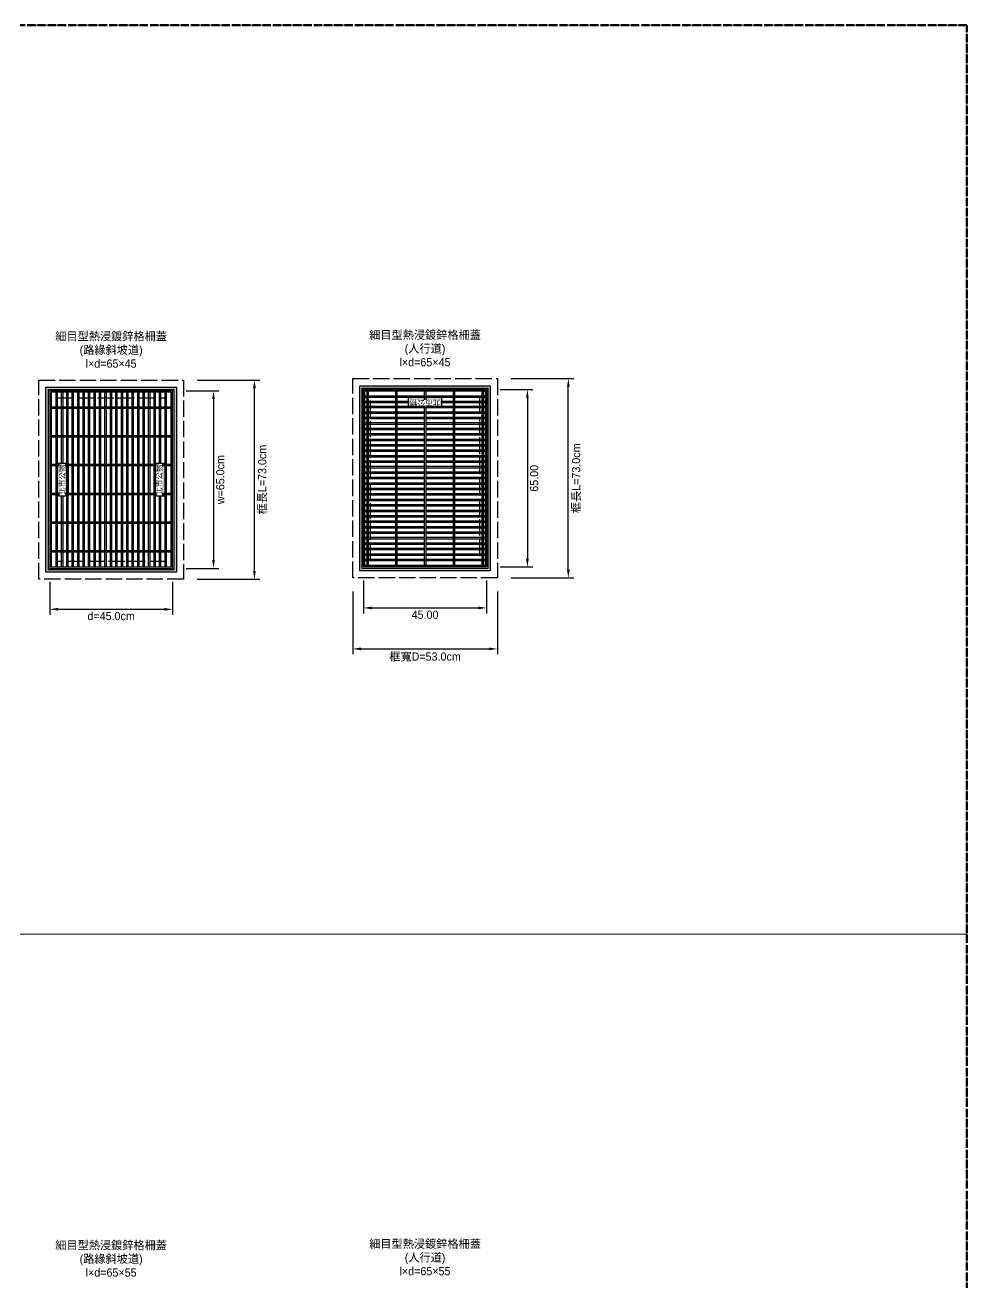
# Model space of a CAD drawing. Extents: x -7340 to 3675, y -3342 to 777.
# Drawn here: x 1455 to 1800, y -857.8 to -397 of the extents above; entities that cross this region are included whole.
import ezdxf

# ---------------------------------------------------------------- set-up
doc = ezdxf.new("R2010")
doc.units = 0
doc.header["$MEASUREMENT"] = 0
doc.linetypes.add('ACAD_ISO02W100', pattern=[15, 12, -3])
doc.layers.add('一、3.基本-變更', color=1, linetype='Continuous', lineweight=50)
doc.layers.add('二、6.繪圖-其他施作項目', color=35, linetype='Continuous', lineweight=30)
doc.layers.add('一、4.基本-隱藏', color=9, linetype='ACAD_ISO02W100', lineweight=20, plot=False)
doc.layers.add('三、3.文字-註解文字', color=2, linetype='Continuous')
doc.styles.get("Standard").update_dxf_attribs({"font": 'kaiu.ttf', "height": 2})
doc.styles.add('註解文字', font='MS PGothic.ttf', dxfattribs={"height": 3})
doc.dimstyles.new('註解文字', dxfattribs={"dimtxt": 3, "dimasz": 3, "dimexe": 2, "dimexo": 5, "dimgap": 1, "dimtad": 2, "dimzin": 0, "dimdsep": 46, "dimtxsty": '註解文字', "dimcen": 0.1, "dimclrd": 144, "dimclre": 144, "dimclrt": 256, "dimadec": 0, "dimazin": 0, "dimtfac": 1, "dimtofl": 0, "dimtmove": 0, "dimatfit": 3, "dimfxl": 15, "dimtolj": 1, "dimtzin": 0, "dimlwd": -1, "dimlwe": -1, "dimarcsym": 1})

# ---------------------------------------------------------------- blocks, each defined once
blk = doc.blocks.new('*D52')
at = {"layer": 'Defpoints', "color": 0, "transparency": 16777216}
for p in [(1464, -596), (1509, -596), (1509, -611)]:
    blk.add_point(p, dxfattribs=at)
at = {"layer": '三、3.文字-註解文字', "color": 144, "transparency": 16777216}
for p, q in [((1464, -601), (1464, -613)), ((1509, -601), (1509, -613)), ((1467, -611), (1506, -611))]:
    blk.add_line(p, q, dxfattribs=at)
for points in [[(1467, -610.5), (1467, -611.5), (1464, -611)], [(1506, -610.5), (1506, -611.5), (1509, -611)]]:
    blk.add_solid(points, dxfattribs=at)
at = {"layer": '三、3.文字-註解文字', "transparency": 16777216, "insert": (1486.5, -613.5), "char_height": 3, "attachment_point": 5, "style": '註解文字'}
blk.add_mtext('\\A1;{\\fMS PGothic|b0|i0|c128|p34;d=45.0cm}', dxfattribs=at)
blk = doc.blocks.new('*D53')
at = {"layer": 'Defpoints', "color": 0, "transparency": 16777216}
for p in [(1509, -531), (1509, -596), (1524, -596)]:
    blk.add_point(p, dxfattribs=at)
at = {"layer": '三、3.文字-註解文字', "color": 144, "transparency": 16777216}
for p, q in [((1514, -531), (1526, -531)), ((1524, -534), (1524, -593)), ((1514, -596), (1526, -596))]:
    blk.add_line(p, q, dxfattribs=at)
for points in [[(1523.5, -534), (1524.5, -534), (1524, -531)], [(1523.5, -593), (1524.5, -593), (1524, -596)]]:
    blk.add_solid(points, dxfattribs=at)
at = {"layer": '三、3.文字-註解文字', "transparency": 16777216, "insert": (1526.5, -563.5), "char_height": 3, "attachment_point": 5, "rotation": 90, "style": '註解文字'}
blk.add_mtext('\\A1;{\\fMS PGothic|b0|i0|c128|p34;w=65.0cm}', dxfattribs=at)
blk = doc.blocks.new('*D58')
at = {"layer": 'Defpoints', "color": 0, "transparency": 16777216}
for p in [(1579, -595.5), (1624, -595.5), (1624, -610.5)]:
    blk.add_point(p, dxfattribs=at)
at = {"layer": '三、3.文字-註解文字', "color": 144, "transparency": 16777216}
for p, q in [((1579, -600.5), (1579, -612.5)), ((1624, -600.5), (1624, -612.5)), ((1582, -610.5), (1621, -610.5))]:
    blk.add_line(p, q, dxfattribs=at)
for points in [[(1582, -610), (1582, -611), (1579, -610.5)], [(1621, -610), (1621, -611), (1624, -610.5)]]:
    blk.add_solid(points, dxfattribs=at)
at = {"layer": '三、3.文字-註解文字', "transparency": 16777216, "insert": (1601.5, -613), "char_height": 3, "attachment_point": 5, "style": '註解文字'}
blk.add_mtext('\\A1;45.00', dxfattribs=at)
blk = doc.blocks.new('*D59')
at = {"layer": 'Defpoints', "color": 0, "transparency": 16777216}
for p in [(1624, -530.5), (1624, -595.5), (1639, -595.5)]:
    blk.add_point(p, dxfattribs=at)
at = {"layer": '三、3.文字-註解文字', "color": 144, "transparency": 16777216}
for p, q in [((1629, -530.5), (1641, -530.5)), ((1639, -533.5), (1639, -592.5)), ((1629, -595.5), (1641, -595.5))]:
    blk.add_line(p, q, dxfattribs=at)
for points in [[(1638.5, -533.5), (1639.5, -533.5), (1639, -530.5)], [(1638.5, -592.5), (1639.5, -592.5), (1639, -595.5)]]:
    blk.add_solid(points, dxfattribs=at)
at = {"layer": '三、3.文字-註解文字', "transparency": 16777216, "insert": (1641.5, -563), "char_height": 3, "attachment_point": 5, "rotation": 90, "style": '註解文字'}
blk.add_mtext('\\A1;65.00', dxfattribs=at)
blk = doc.blocks.new('*D75')
at = {"layer": 'Defpoints', "color": 0, "transparency": 16777216}
for p in [(1513, -527), (1539, -527), (1513, -600)]:
    blk.add_point(p, dxfattribs=at)
at = {"layer": '三、3.文字-註解文字', "color": 144, "transparency": 16777216}
for p, q in [((1518, -527), (1541, -527)), ((1539, -597), (1539, -530)), ((1518, -600), (1541, -600))]:
    blk.add_line(p, q, dxfattribs=at)
for points in [[(1538.5, -530), (1539.5, -530), (1539, -527)], [(1538.5, -597), (1539.5, -597), (1539, -600)]]:
    blk.add_solid(points, dxfattribs=at)
at = {"layer": '三、3.文字-註解文字', "transparency": 16777216, "insert": (1542.02, -563.5), "char_height": 3, "attachment_point": 5, "rotation": 90, "style": '註解文字'}
blk.add_mtext('\\A1;框長L=73.0cm', dxfattribs=at)
blk = doc.blocks.new('*D76')
at = {"layer": 'Defpoints', "color": 0, "transparency": 16777216}
for p in [(1575, -599.5), (1628, -599.5), (1628, -625.5)]:
    blk.add_point(p, dxfattribs=at)
at = {"layer": '三、3.文字-註解文字', "color": 144, "transparency": 16777216}
for p, q in [((1575, -604.5), (1575, -627.5)), ((1628, -604.5), (1628, -627.5)), ((1578, -625.5), (1625, -625.5))]:
    blk.add_line(p, q, dxfattribs=at)
for points in [[(1578, -625), (1578, -626), (1575, -625.5)], [(1625, -625), (1625, -626), (1628, -625.5)]]:
    blk.add_solid(points, dxfattribs=at)
at = {"layer": '三、3.文字-註解文字', "transparency": 16777216, "insert": (1601.5, -628.49), "char_height": 3, "attachment_point": 5, "style": '註解文字'}
blk.add_mtext('\\A1;框寬D=53.0cm', dxfattribs=at)
blk = doc.blocks.new('*D77')
at = {"layer": 'Defpoints', "color": 0, "transparency": 16777216}
for p in [(1628, -526.5), (1654, -526.5), (1628, -599.5)]:
    blk.add_point(p, dxfattribs=at)
at = {"layer": '三、3.文字-註解文字', "color": 144, "transparency": 16777216}
for p, q in [((1633, -526.5), (1656, -526.5)), ((1654, -596.5), (1654, -529.5)), ((1633, -599.5), (1656, -599.5))]:
    blk.add_line(p, q, dxfattribs=at)
for points in [[(1653.5, -529.5), (1654.5, -529.5), (1654, -526.5)], [(1653.5, -596.5), (1654.5, -596.5), (1654, -599.5)]]:
    blk.add_solid(points, dxfattribs=at)
at = {"layer": '三、3.文字-註解文字', "transparency": 16777216, "insert": (1657.02, -563), "char_height": 3, "attachment_point": 5, "rotation": 90, "style": '註解文字'}
blk.add_mtext('\\A1;框長L=73.0cm', dxfattribs=at)

msp = doc.modelspace()

# ---------------------------------------------------------------- hatches: boundary and pattern name
at = {"layer": '二、6.繪圖-其他施作項目'}
h = msp.add_hatch(color=256, dxfattribs=at)
h.dxf.hatch_style = 1
h.paths.add_polyline_path([(1595.5, -533.25), (1595.5, -537.25), (1607.5, -537.25), (1607.5, -533.25)])
h = msp.add_hatch(color=256, dxfattribs=at)
h.dxf.hatch_style = 1
h.paths.add_polyline_path([(1470.75, -557.5), (1466.75, -557.5), (1466.75, -569.5), (1470.75, -569.5)])
h = msp.add_hatch(color=256, dxfattribs=at)
h.dxf.hatch_style = 1
h.paths.add_polyline_path([(1506.25, -557.5), (1502.25, -557.5), (1502.25, -569.5), (1506.25, -569.5)])

# ---------------------------------------------------------------- linework, layer by layer
at = {"layer": '一、4.基本-隱藏'}
for points in [[(1050, -730), (1800, -730), (1800, -397), (1050, -397)], [(1050, -1063), (1800, -1063), (1800, -730), (1050, -730)]]:
    msp.add_lwpolyline(points, close=True, dxfattribs=at)
at = {"layer": '二、6.繪圖-其他施作項目'}
for points in [[(1464, -531), (1464, -596), (1509, -596), (1509, -531)], [(1579, -595.5), (1579, -530.5), (1624, -530.5), (1624, -595.5)], [(1607.5, -537.25), (1595.5, -537.25), (1595.5, -533.25), (1607.5, -533.25)], [(1466.75, -569.5), (1466.75, -557.5), (1470.75, -557.5), (1470.75, -569.5)], [(1502.25, -569.5), (1502.25, -557.5), (1506.25, -557.5), (1506.25, -569.5)]]:
    msp.add_lwpolyline(points, close=True, dxfattribs=at)
for points in [[(1464.5, -531.5), (1464.5, -595.5)], [(1508.5, -531.5), (1464.5, -531.5)], [(1466.25, -531.5), (1466.25, -537)], [(1466.75, -531.5), (1466.75, -537)], [(1468.25, -531.5), (1468.25, -537)], [(1468.75, -531.5), (1468.75, -537)], [(1470.25, -537), (1470.25, -531.5)], [(1470.75, -537), (1470.75, -531.5)], [(1472.25, -537), (1472.25, -531.5)], [(1472.75, -537), (1472.75, -531.5)], [(1474.25, -537), (1474.25, -531.5)], [(1474.75, -537), (1474.75, -531.5)], [(1476.25, -537), (1476.25, -531.5)], [(1476.75, -537), (1476.75, -531.5)], [(1478.25, -537), (1478.25, -531.5)], [(1478.75, -537), (1478.75, -531.5)], [(1480.25, -537), (1480.25, -531.5)], [(1480.75, -537), (1480.75, -531.5)], [(1482.25, -537), (1482.25, -531.5)], [(1482.75, -537), (1482.75, -531.5)], [(1484.25, -537), (1484.25, -531.5)], [(1484.75, -537), (1484.75, -531.5)], [(1486.25, -537), (1486.25, -531.5)], [(1486.75, -537), (1486.75, -531.5)], [(1488.25, -537), (1488.25, -531.5)], [(1488.75, -537), (1488.75, -531.5)], [(1490.25, -537), (1490.25, -531.5)], [(1490.75, -537), (1490.75, -531.5)], [(1492.25, -537), (1492.25, -531.5)], [(1492.75, -537), (1492.75, -531.5)], [(1494.25, -537), (1494.25, -531.5)], [(1494.75, -537), (1494.75, -531.5)], [(1496.25, -537), (1496.25, -531.5)], [(1496.75, -537), (1496.75, -531.5)], [(1498.25, -537), (1498.25, -531.5)], [(1498.75, -537), (1498.75, -531.5)], [(1500.25, -537), (1500.25, -531.5)], [(1500.75, -537), (1500.75, -531.5)], [(1502.25, -537), (1502.25, -531.5)], [(1502.75, -537), (1502.75, -531.5)], [(1504.25, -537), (1504.25, -531.5)], [(1504.75, -537), (1504.75, -531.5)], [(1506.25, -537), (1506.25, -531.5)], [(1506.75, -537), (1506.75, -531.5)], [(1508.5, -595.5), (1508.5, -531.5)], [(1579.5, -595), (1579.5, -531)], [(1579.5, -531), (1623.5, -531)], [(1579.5, -532.75), (1580.25, -532.75)], [(1579.5, -533.25), (1580.25, -533.25)], [(1580.25, -595), (1580.25, -531)], [(1580.75, -595), (1580.75, -531)], [(1580.75, -532.75), (1590.75, -532.75)], [(1580.75, -533.25), (1590.75, -533.25)], [(1590.75, -595), (1590.75, -531)], [(1591.25, -595), (1591.25, -531)], [(1591.25, -532.75), (1601.25, -532.75)], [(1591.25, -533.25), (1601.25, -533.25)], [(1601.25, -595), (1601.25, -531)], [(1601.75, -531), (1601.75, -595)], [(1601.75, -532.75), (1611.75, -532.75)], [(1601.75, -533.25), (1611.75, -533.25)], [(1611.75, -531), (1611.75, -595)], [(1612.25, -531), (1612.25, -595)], [(1612.25, -532.75), (1622.25, -532.75)], [(1612.25, -533.25), (1622.25, -533.25)], [(1622.25, -531), (1622.25, -595)], [(1622.75, -531), (1622.75, -595)], [(1622.75, -532.75), (1623.5, -532.75)], [(1622.75, -533.25), (1623.5, -533.25)], [(1623.5, -531), (1623.5, -595)], [(1508.5, -537), (1464.5, -537)], [(1508.5, -537.5), (1464.5, -537.5)], [(1466.25, -537.5), (1466.25, -547.5)], [(1466.75, -537.5), (1466.75, -547.5)], [(1468.25, -537.5), (1468.25, -547.5)], [(1468.75, -537.5), (1468.75, -547.5)], [(1470.25, -547.5), (1470.25, -537.5)], [(1470.75, -547.5), (1470.75, -537.5)], [(1472.25, -547.5), (1472.25, -537.5)], [(1472.75, -547.5), (1472.75, -537.5)], [(1474.25, -547.5), (1474.25, -537.5)], [(1474.75, -547.5), (1474.75, -537.5)], [(1476.25, -547.5), (1476.25, -537.5)], [(1476.75, -547.5), (1476.75, -537.5)], [(1478.25, -547.5), (1478.25, -537.5)], [(1478.75, -547.5), (1478.75, -537.5)], [(1480.25, -547.5), (1480.25, -537.5)], [(1480.75, -547.5), (1480.75, -537.5)], [(1482.25, -547.5), (1482.25, -537.5)], [(1482.75, -547.5), (1482.75, -537.5)], [(1484.25, -547.5), (1484.25, -537.5)], [(1484.75, -547.5), (1484.75, -537.5)], [(1486.25, -547.5), (1486.25, -537.5)], [(1486.75, -547.5), (1486.75, -537.5)], [(1488.25, -547.5), (1488.25, -537.5)], [(1488.75, -547.5), (1488.75, -537.5)], [(1490.25, -547.5), (1490.25, -537.5)], [(1490.75, -547.5), (1490.75, -537.5)], [(1492.25, -547.5), (1492.25, -537.5)], [(1492.75, -547.5), (1492.75, -537.5)], [(1494.25, -547.5), (1494.25, -537.5)], [(1494.75, -547.5), (1494.75, -537.5)], [(1496.25, -547.5), (1496.25, -537.5)], [(1496.75, -547.5), (1496.75, -537.5)], [(1498.25, -547.5), (1498.25, -537.5)], [(1498.75, -547.5), (1498.75, -537.5)], [(1500.25, -547.5), (1500.25, -537.5)], [(1500.75, -547.5), (1500.75, -537.5)], [(1502.25, -547.5), (1502.25, -537.5)], [(1502.75, -547.5), (1502.75, -537.5)], [(1504.25, -547.5), (1504.25, -537.5)], [(1504.75, -547.5), (1504.75, -537.5)], [(1506.25, -547.5), (1506.25, -537.5)], [(1506.75, -547.5), (1506.75, -537.5)], [(1579.5, -534.75), (1580.25, -534.75)], [(1579.5, -535.25), (1580.25, -535.25)], [(1580.25, -536.75), (1579.5, -536.75)], [(1580.25, -537.25), (1579.5, -537.25)], [(1580.25, -538.75), (1579.5, -538.75)], [(1580.75, -534.75), (1590.75, -534.75)], [(1580.75, -535.25), (1590.75, -535.25)], [(1590.75, -536.75), (1580.75, -536.75)], [(1590.75, -537.25), (1580.75, -537.25)], [(1590.75, -538.75), (1580.75, -538.75)], [(1591.25, -534.75), (1601.25, -534.75)], [(1591.25, -535.25), (1601.25, -535.25)], [(1601.75, -534.75), (1611.75, -534.75)], [(1601.75, -535.25), (1611.75, -535.25)], [(1612.25, -534.75), (1622.25, -534.75)], [(1612.25, -535.25), (1622.25, -535.25)], [(1622.25, -536.75), (1612.25, -536.75)], [(1622.25, -537.25), (1612.25, -537.25)], [(1622.25, -538.75), (1612.25, -538.75)], [(1622.75, -534.75), (1623.5, -534.75)], [(1622.75, -535.25), (1623.5, -535.25)], [(1623.5, -536.75), (1622.75, -536.75)], [(1623.5, -537.25), (1622.75, -537.25)], [(1623.5, -538.75), (1622.75, -538.75)], [(1580.25, -539.25), (1579.5, -539.25)], [(1580.25, -540.75), (1579.5, -540.75)], [(1580.25, -541.25), (1579.5, -541.25)], [(1580.25, -542.75), (1579.5, -542.75)], [(1580.25, -543.25), (1579.5, -543.25)], [(1590.75, -539.25), (1580.75, -539.25)], [(1590.75, -540.75), (1580.75, -540.75)], [(1590.75, -541.25), (1580.75, -541.25)], [(1590.75, -542.75), (1580.75, -542.75)], [(1590.75, -543.25), (1580.75, -543.25)], [(1601.25, -539.25), (1591.25, -539.25)], [(1601.25, -540.75), (1591.25, -540.75)], [(1601.25, -541.25), (1591.25, -541.25)], [(1601.25, -542.75), (1591.25, -542.75)], [(1601.25, -543.25), (1591.25, -543.25)], [(1611.75, -539.25), (1601.75, -539.25)], [(1611.75, -540.75), (1601.75, -540.75)], [(1611.75, -541.25), (1601.75, -541.25)], [(1611.75, -542.75), (1601.75, -542.75)], [(1611.75, -543.25), (1601.75, -543.25)], [(1622.25, -539.25), (1612.25, -539.25)], [(1622.25, -540.75), (1612.25, -540.75)], [(1622.25, -541.25), (1612.25, -541.25)], [(1622.25, -542.75), (1612.25, -542.75)], [(1622.25, -543.25), (1612.25, -543.25)], [(1623.5, -539.25), (1622.75, -539.25)], [(1623.5, -540.75), (1622.75, -540.75)], [(1623.5, -541.25), (1622.75, -541.25)], [(1623.5, -542.75), (1622.75, -542.75)], [(1623.5, -543.25), (1622.75, -543.25)], [(1508.5, -547.5), (1464.5, -547.5)], [(1508.5, -548), (1464.5, -548)], [(1466.25, -548), (1466.25, -558)], [(1466.75, -548), (1466.75, -558)], [(1468.25, -548), (1468.25, -558)], [(1468.75, -548), (1468.75, -558)], [(1470.25, -558), (1470.25, -548)], [(1470.75, -558), (1470.75, -548)], [(1472.25, -558), (1472.25, -548)], [(1472.75, -558), (1472.75, -548)], [(1474.25, -558), (1474.25, -548)], [(1474.75, -558), (1474.75, -548)], [(1476.25, -558), (1476.25, -548)], [(1476.75, -558), (1476.75, -548)], [(1478.25, -558), (1478.25, -548)], [(1478.75, -558), (1478.75, -548)], [(1480.25, -558), (1480.25, -548)], [(1480.75, -558), (1480.75, -548)], [(1482.25, -558), (1482.25, -548)], [(1482.75, -558), (1482.75, -548)], [(1484.25, -558), (1484.25, -548)], [(1484.75, -558), (1484.75, -548)], [(1486.25, -558), (1486.25, -548)], [(1486.75, -558), (1486.75, -548)], [(1488.25, -558), (1488.25, -548)], [(1488.75, -558), (1488.75, -548)], [(1490.25, -558), (1490.25, -548)], [(1490.75, -558), (1490.75, -548)], [(1492.25, -558), (1492.25, -548)], [(1492.75, -558), (1492.75, -548)], [(1494.25, -558), (1494.25, -548)], [(1494.75, -558), (1494.75, -548)], [(1496.25, -558), (1496.25, -548)], [(1496.75, -558), (1496.75, -548)], [(1498.25, -558), (1498.25, -548)], [(1498.75, -558), (1498.75, -548)], [(1500.25, -558), (1500.25, -548)], [(1500.75, -558), (1500.75, -548)], [(1502.25, -558), (1502.25, -548)], [(1502.75, -558), (1502.75, -548)], [(1504.25, -558), (1504.25, -548)], [(1504.75, -558), (1504.75, -548)], [(1506.25, -558), (1506.25, -548)], [(1506.75, -558), (1506.75, -548)], [(1580.25, -544.75), (1579.5, -544.75)], [(1580.25, -545.25), (1579.5, -545.25)], [(1580.25, -546.75), (1579.5, -546.75)], [(1580.25, -547.25), (1579.5, -547.25)], [(1590.75, -544.75), (1580.75, -544.75)], [(1590.75, -545.25), (1580.75, -545.25)], [(1590.75, -546.75), (1580.75, -546.75)], [(1590.75, -547.25), (1580.75, -547.25)], [(1601.25, -544.75), (1591.25, -544.75)], [(1601.25, -545.25), (1591.25, -545.25)], [(1601.25, -546.75), (1591.25, -546.75)], [(1601.25, -547.25), (1591.25, -547.25)], [(1611.75, -544.75), (1601.75, -544.75)], [(1611.75, -545.25), (1601.75, -545.25)], [(1611.75, -546.75), (1601.75, -546.75)], [(1611.75, -547.25), (1601.75, -547.25)], [(1622.25, -544.75), (1612.25, -544.75)], [(1622.25, -545.25), (1612.25, -545.25)], [(1622.25, -546.75), (1612.25, -546.75)], [(1622.25, -547.25), (1612.25, -547.25)], [(1623.5, -544.75), (1622.75, -544.75)], [(1623.5, -545.25), (1622.75, -545.25)], [(1623.5, -546.75), (1622.75, -546.75)], [(1623.5, -547.25), (1622.75, -547.25)], [(1580.25, -548.75), (1579.5, -548.75)], [(1580.25, -549.25), (1579.5, -549.25)], [(1580.25, -550.75), (1579.5, -550.75)], [(1580.25, -551.25), (1579.5, -551.25)], [(1580.25, -552.75), (1579.5, -552.75)], [(1590.75, -548.75), (1580.75, -548.75)], [(1590.75, -549.25), (1580.75, -549.25)], [(1590.75, -550.75), (1580.75, -550.75)], [(1590.75, -551.25), (1580.75, -551.25)], [(1590.75, -552.75), (1580.75, -552.75)], [(1601.25, -548.75), (1591.25, -548.75)], [(1601.25, -549.25), (1591.25, -549.25)], [(1601.25, -550.75), (1591.25, -550.75)], [(1601.25, -551.25), (1591.25, -551.25)], [(1601.25, -552.75), (1591.25, -552.75)], [(1611.75, -548.75), (1601.75, -548.75)], [(1611.75, -549.25), (1601.75, -549.25)], [(1611.75, -550.75), (1601.75, -550.75)], [(1611.75, -551.25), (1601.75, -551.25)], [(1611.75, -552.75), (1601.75, -552.75)], [(1622.25, -548.75), (1612.25, -548.75)], [(1622.25, -549.25), (1612.25, -549.25)], [(1622.25, -550.75), (1612.25, -550.75)], [(1622.25, -551.25), (1612.25, -551.25)], [(1622.25, -552.75), (1612.25, -552.75)], [(1623.5, -548.75), (1622.75, -548.75)], [(1623.5, -549.25), (1622.75, -549.25)], [(1623.5, -550.75), (1622.75, -550.75)], [(1623.5, -551.25), (1622.75, -551.25)], [(1623.5, -552.75), (1622.75, -552.75)], [(1580.25, -553.25), (1579.5, -553.25)], [(1580.25, -554.75), (1579.5, -554.75)], [(1580.25, -555.25), (1579.5, -555.25)], [(1580.25, -556.75), (1579.5, -556.75)], [(1580.25, -557.25), (1579.5, -557.25)], [(1590.75, -553.25), (1580.75, -553.25)], [(1590.75, -554.75), (1580.75, -554.75)], [(1590.75, -555.25), (1580.75, -555.25)], [(1590.75, -556.75), (1580.75, -556.75)], [(1590.75, -557.25), (1580.75, -557.25)], [(1601.25, -553.25), (1591.25, -553.25)], [(1601.25, -554.75), (1591.25, -554.75)], [(1601.25, -555.25), (1591.25, -555.25)], [(1601.25, -556.75), (1591.25, -556.75)], [(1601.25, -557.25), (1591.25, -557.25)], [(1611.75, -553.25), (1601.75, -553.25)], [(1611.75, -554.75), (1601.75, -554.75)], [(1611.75, -555.25), (1601.75, -555.25)], [(1611.75, -556.75), (1601.75, -556.75)], [(1611.75, -557.25), (1601.75, -557.25)], [(1622.25, -553.25), (1612.25, -553.25)], [(1622.25, -554.75), (1612.25, -554.75)], [(1622.25, -555.25), (1612.25, -555.25)], [(1622.25, -556.75), (1612.25, -556.75)], [(1622.25, -557.25), (1612.25, -557.25)], [(1623.5, -553.25), (1622.75, -553.25)], [(1623.5, -554.75), (1622.75, -554.75)], [(1623.5, -555.25), (1622.75, -555.25)], [(1623.5, -556.75), (1622.75, -556.75)], [(1623.5, -557.25), (1622.75, -557.25)], [(1508.5, -558), (1464.5, -558)], [(1508.5, -558.5), (1464.5, -558.5)], [(1466.25, -558.5), (1466.25, -568.5)], [(1466.75, -558.5), (1466.75, -568.5)], [(1468.25, -558.5), (1468.25, -568.5)], [(1468.75, -558.5), (1468.75, -568.5)], [(1470.25, -568.5), (1470.25, -558.5)], [(1470.75, -568.5), (1470.75, -558.5)], [(1472.25, -568.5), (1472.25, -558.5)], [(1472.75, -568.5), (1472.75, -558.5)], [(1474.25, -568.5), (1474.25, -558.5)], [(1474.75, -568.5), (1474.75, -558.5)], [(1476.25, -568.5), (1476.25, -558.5)], [(1476.75, -568.5), (1476.75, -558.5)], [(1478.25, -568.5), (1478.25, -558.5)], [(1478.75, -568.5), (1478.75, -558.5)], [(1480.25, -568.5), (1480.25, -558.5)], [(1480.75, -568.5), (1480.75, -558.5)], [(1482.25, -568.5), (1482.25, -558.5)], [(1482.75, -568.5), (1482.75, -558.5)], [(1484.25, -568.5), (1484.25, -558.5)], [(1484.75, -568.5), (1484.75, -558.5)], [(1486.25, -568.5), (1486.25, -558.5)], [(1486.75, -568.5), (1486.75, -558.5)], [(1488.25, -568.5), (1488.25, -558.5)], [(1488.75, -568.5), (1488.75, -558.5)], [(1490.25, -568.5), (1490.25, -558.5)], [(1490.75, -568.5), (1490.75, -558.5)], [(1492.25, -568.5), (1492.25, -558.5)], [(1492.75, -568.5), (1492.75, -558.5)], [(1494.25, -568.5), (1494.25, -558.5)], [(1494.75, -568.5), (1494.75, -558.5)], [(1496.25, -568.5), (1496.25, -558.5)], [(1496.75, -568.5), (1496.75, -558.5)], [(1498.25, -568.5), (1498.25, -558.5)], [(1498.75, -568.5), (1498.75, -558.5)], [(1500.25, -568.5), (1500.25, -558.5)], [(1500.75, -568.5), (1500.75, -558.5)], [(1502.25, -568.5), (1502.25, -558.5)], [(1502.75, -568.5), (1502.75, -558.5)], [(1504.25, -568.5), (1504.25, -558.5)], [(1504.75, -568.5), (1504.75, -558.5)], [(1506.25, -568.5), (1506.25, -558.5)], [(1506.75, -568.5), (1506.75, -558.5)], [(1580.25, -558.75), (1579.5, -558.75)], [(1580.25, -559.25), (1579.5, -559.25)], [(1580.25, -560.75), (1579.5, -560.75)], [(1580.25, -561.25), (1579.5, -561.25)], [(1590.75, -558.75), (1580.75, -558.75)], [(1590.75, -559.25), (1580.75, -559.25)], [(1590.75, -560.75), (1580.75, -560.75)], [(1590.75, -561.25), (1580.75, -561.25)], [(1601.25, -558.75), (1591.25, -558.75)], [(1601.25, -559.25), (1591.25, -559.25)], [(1601.25, -560.75), (1591.25, -560.75)], [(1601.25, -561.25), (1591.25, -561.25)], [(1611.75, -558.75), (1601.75, -558.75)], [(1611.75, -559.25), (1601.75, -559.25)], [(1611.75, -560.75), (1601.75, -560.75)], [(1611.75, -561.25), (1601.75, -561.25)], [(1622.25, -558.75), (1612.25, -558.75)], [(1622.25, -559.25), (1612.25, -559.25)], [(1622.25, -560.75), (1612.25, -560.75)], [(1622.25, -561.25), (1612.25, -561.25)], [(1623.5, -558.75), (1622.75, -558.75)], [(1623.5, -559.25), (1622.75, -559.25)], [(1623.5, -560.75), (1622.75, -560.75)], [(1623.5, -561.25), (1622.75, -561.25)], [(1580.25, -562.75), (1579.5, -562.75)], [(1580.25, -563.25), (1579.5, -563.25)], [(1580.25, -564.75), (1579.5, -564.75)], [(1580.25, -565.25), (1579.5, -565.25)], [(1590.75, -562.75), (1580.75, -562.75)], [(1590.75, -563.25), (1580.75, -563.25)], [(1590.75, -564.75), (1580.75, -564.75)], [(1590.75, -565.25), (1580.75, -565.25)], [(1601.25, -562.75), (1591.25, -562.75)], [(1601.25, -563.25), (1591.25, -563.25)], [(1601.25, -564.75), (1591.25, -564.75)], [(1601.25, -565.25), (1591.25, -565.25)], [(1611.75, -562.75), (1601.75, -562.75)], [(1611.75, -563.25), (1601.75, -563.25)], [(1611.75, -564.75), (1601.75, -564.75)], [(1611.75, -565.25), (1601.75, -565.25)], [(1622.25, -562.75), (1612.25, -562.75)], [(1622.25, -563.25), (1612.25, -563.25)], [(1622.25, -564.75), (1612.25, -564.75)], [(1622.25, -565.25), (1612.25, -565.25)], [(1623.5, -562.75), (1622.75, -562.75)], [(1623.5, -563.25), (1622.75, -563.25)], [(1623.5, -564.75), (1622.75, -564.75)], [(1623.5, -565.25), (1622.75, -565.25)], [(1464.5, -568.5), (1508.5, -568.5)], [(1464.5, -569), (1508.5, -569)], [(1466.25, -569), (1466.25, -579)], [(1466.75, -569), (1466.75, -579)], [(1468.25, -569), (1468.25, -579)], [(1468.75, -569), (1468.75, -579)], [(1470.25, -579), (1470.25, -569)], [(1470.75, -579), (1470.75, -569)], [(1472.25, -579), (1472.25, -569)], [(1472.75, -579), (1472.75, -569)], [(1474.25, -579), (1474.25, -569)], [(1474.75, -579), (1474.75, -569)], [(1476.25, -579), (1476.25, -569)], [(1476.75, -579), (1476.75, -569)], [(1478.25, -579), (1478.25, -569)], [(1478.75, -579), (1478.75, -569)], [(1480.25, -579), (1480.25, -569)], [(1480.75, -579), (1480.75, -569)], [(1482.25, -579), (1482.25, -569)], [(1482.75, -579), (1482.75, -569)], [(1484.25, -579), (1484.25, -569)], [(1484.75, -579), (1484.75, -569)], [(1486.25, -579), (1486.25, -569)], [(1486.75, -579), (1486.75, -569)], [(1488.25, -579), (1488.25, -569)], [(1488.75, -579), (1488.75, -569)], [(1490.25, -579), (1490.25, -569)], [(1490.75, -579), (1490.75, -569)], [(1492.25, -579), (1492.25, -569)], [(1492.75, -579), (1492.75, -569)], [(1494.25, -579), (1494.25, -569)], [(1494.75, -579), (1494.75, -569)], [(1496.25, -579), (1496.25, -569)], [(1496.75, -579), (1496.75, -569)], [(1498.25, -579), (1498.25, -569)], [(1498.75, -579), (1498.75, -569)], [(1500.25, -579), (1500.25, -569)], [(1500.75, -579), (1500.75, -569)], [(1502.25, -579), (1502.25, -569)], [(1502.75, -579), (1502.75, -569)], [(1504.25, -579), (1504.25, -569)], [(1504.75, -579), (1504.75, -569)], [(1506.25, -579), (1506.25, -569)], [(1506.75, -579), (1506.75, -569)], [(1580.25, -566.75), (1579.5, -566.75)], [(1580.25, -567.25), (1579.5, -567.25)], [(1580.25, -568.75), (1579.5, -568.75)], [(1580.25, -569.25), (1579.5, -569.25)], [(1580.25, -570.75), (1579.5, -570.75)], [(1580.25, -571.25), (1579.5, -571.25)], [(1590.75, -566.75), (1580.75, -566.75)], [(1590.75, -567.25), (1580.75, -567.25)], [(1590.75, -568.75), (1580.75, -568.75)], [(1590.75, -569.25), (1580.75, -569.25)], [(1590.75, -570.75), (1580.75, -570.75)], [(1590.75, -571.25), (1580.75, -571.25)], [(1601.25, -566.75), (1591.25, -566.75)], [(1601.25, -567.25), (1591.25, -567.25)], [(1601.25, -568.75), (1591.25, -568.75)], [(1601.25, -569.25), (1591.25, -569.25)], [(1601.25, -570.75), (1591.25, -570.75)], [(1601.25, -571.25), (1591.25, -571.25)], [(1611.75, -566.75), (1601.75, -566.75)], [(1611.75, -567.25), (1601.75, -567.25)], [(1611.75, -568.75), (1601.75, -568.75)], [(1611.75, -569.25), (1601.75, -569.25)], [(1611.75, -570.75), (1601.75, -570.75)], [(1611.75, -571.25), (1601.75, -571.25)], [(1622.25, -566.75), (1612.25, -566.75)], [(1622.25, -567.25), (1612.25, -567.25)], [(1622.25, -568.75), (1612.25, -568.75)], [(1622.25, -569.25), (1612.25, -569.25)], [(1622.25, -570.75), (1612.25, -570.75)], [(1622.25, -571.25), (1612.25, -571.25)], [(1623.5, -566.75), (1622.75, -566.75)], [(1623.5, -567.25), (1622.75, -567.25)], [(1623.5, -568.75), (1622.75, -568.75)], [(1623.5, -569.25), (1622.75, -569.25)], [(1623.5, -570.75), (1622.75, -570.75)], [(1623.5, -571.25), (1622.75, -571.25)], [(1580.25, -572.75), (1579.5, -572.75)], [(1580.25, -573.25), (1579.5, -573.25)], [(1580.25, -574.75), (1579.5, -574.75)], [(1580.25, -575.25), (1579.5, -575.25)], [(1590.75, -572.75), (1580.75, -572.75)], [(1590.75, -573.25), (1580.75, -573.25)], [(1590.75, -574.75), (1580.75, -574.75)], [(1590.75, -575.25), (1580.75, -575.25)], [(1601.25, -572.75), (1591.25, -572.75)], [(1601.25, -573.25), (1591.25, -573.25)], [(1601.25, -574.75), (1591.25, -574.75)], [(1601.25, -575.25), (1591.25, -575.25)], [(1611.75, -572.75), (1601.75, -572.75)], [(1611.75, -573.25), (1601.75, -573.25)], [(1611.75, -574.75), (1601.75, -574.75)], [(1611.75, -575.25), (1601.75, -575.25)], [(1622.25, -572.75), (1612.25, -572.75)], [(1622.25, -573.25), (1612.25, -573.25)], [(1622.25, -574.75), (1612.25, -574.75)], [(1622.25, -575.25), (1612.25, -575.25)], [(1623.5, -572.75), (1622.75, -572.75)], [(1623.5, -573.25), (1622.75, -573.25)], [(1623.5, -574.75), (1622.75, -574.75)], [(1623.5, -575.25), (1622.75, -575.25)], [(1464.5, -579), (1508.5, -579)], [(1464.5, -579.5), (1508.5, -579.5)], [(1466.25, -579.5), (1466.25, -589.5)], [(1466.75, -579.5), (1466.75, -589.5)], [(1468.25, -579.5), (1468.25, -589.5)], [(1468.75, -579.5), (1468.75, -589.5)], [(1470.25, -589.5), (1470.25, -579.5)], [(1470.75, -589.5), (1470.75, -579.5)], [(1472.25, -589.5), (1472.25, -579.5)], [(1472.75, -589.5), (1472.75, -579.5)], [(1474.25, -589.5), (1474.25, -579.5)], [(1474.75, -589.5), (1474.75, -579.5)], [(1476.25, -589.5), (1476.25, -579.5)], [(1476.75, -589.5), (1476.75, -579.5)], [(1478.25, -589.5), (1478.25, -579.5)], [(1478.75, -589.5), (1478.75, -579.5)], [(1480.25, -589.5), (1480.25, -579.5)], [(1480.75, -589.5), (1480.75, -579.5)], [(1482.25, -589.5), (1482.25, -579.5)], [(1482.75, -589.5), (1482.75, -579.5)], [(1484.25, -589.5), (1484.25, -579.5)], [(1484.75, -589.5), (1484.75, -579.5)], [(1486.25, -589.5), (1486.25, -579.5)], [(1486.75, -589.5), (1486.75, -579.5)], [(1488.25, -589.5), (1488.25, -579.5)], [(1488.75, -589.5), (1488.75, -579.5)], [(1490.25, -589.5), (1490.25, -579.5)], [(1490.75, -589.5), (1490.75, -579.5)], [(1492.25, -589.5), (1492.25, -579.5)], [(1492.75, -589.5), (1492.75, -579.5)], [(1494.25, -589.5), (1494.25, -579.5)], [(1494.75, -589.5), (1494.75, -579.5)], [(1496.25, -589.5), (1496.25, -579.5)], [(1496.75, -589.5), (1496.75, -579.5)], [(1498.25, -589.5), (1498.25, -579.5)], [(1498.75, -589.5), (1498.75, -579.5)], [(1500.25, -589.5), (1500.25, -579.5)], [(1500.75, -589.5), (1500.75, -579.5)], [(1502.25, -589.5), (1502.25, -579.5)], [(1502.75, -589.5), (1502.75, -579.5)], [(1504.25, -589.5), (1504.25, -579.5)], [(1504.75, -589.5), (1504.75, -579.5)], [(1506.25, -589.5), (1506.25, -579.5)], [(1506.75, -589.5), (1506.75, -579.5)], [(1580.25, -576.75), (1579.5, -576.75)], [(1580.25, -577.25), (1579.5, -577.25)], [(1580.25, -578.75), (1579.5, -578.75)], [(1580.25, -579.25), (1579.5, -579.25)], [(1590.75, -576.75), (1580.75, -576.75)], [(1590.75, -577.25), (1580.75, -577.25)], [(1590.75, -578.75), (1580.75, -578.75)], [(1590.75, -579.25), (1580.75, -579.25)], [(1601.25, -576.75), (1591.25, -576.75)], [(1601.25, -577.25), (1591.25, -577.25)], [(1601.25, -578.75), (1591.25, -578.75)], [(1601.25, -579.25), (1591.25, -579.25)], [(1611.75, -576.75), (1601.75, -576.75)], [(1611.75, -577.25), (1601.75, -577.25)], [(1611.75, -578.75), (1601.75, -578.75)], [(1611.75, -579.25), (1601.75, -579.25)], [(1622.25, -576.75), (1612.25, -576.75)], [(1622.25, -577.25), (1612.25, -577.25)], [(1622.25, -578.75), (1612.25, -578.75)], [(1622.25, -579.25), (1612.25, -579.25)], [(1623.5, -576.75), (1622.75, -576.75)], [(1623.5, -577.25), (1622.75, -577.25)], [(1623.5, -578.75), (1622.75, -578.75)], [(1623.5, -579.25), (1622.75, -579.25)], [(1580.25, -580.75), (1579.5, -580.75)], [(1580.25, -581.25), (1579.5, -581.25)], [(1580.25, -582.75), (1579.5, -582.75)], [(1580.25, -583.25), (1579.5, -583.25)], [(1580.25, -584.75), (1579.5, -584.75)], [(1590.75, -580.75), (1580.75, -580.75)], [(1590.75, -581.25), (1580.75, -581.25)], [(1590.75, -582.75), (1580.75, -582.75)], [(1590.75, -583.25), (1580.75, -583.25)], [(1590.75, -584.75), (1580.75, -584.75)], [(1601.25, -580.75), (1591.25, -580.75)], [(1601.25, -581.25), (1591.25, -581.25)], [(1601.25, -582.75), (1591.25, -582.75)], [(1601.25, -583.25), (1591.25, -583.25)], [(1601.25, -584.75), (1591.25, -584.75)], [(1611.75, -580.75), (1601.75, -580.75)], [(1611.75, -581.25), (1601.75, -581.25)], [(1611.75, -582.75), (1601.75, -582.75)], [(1611.75, -583.25), (1601.75, -583.25)], [(1611.75, -584.75), (1601.75, -584.75)], [(1622.25, -580.75), (1612.25, -580.75)], [(1622.25, -581.25), (1612.25, -581.25)], [(1622.25, -582.75), (1612.25, -582.75)], [(1622.25, -583.25), (1612.25, -583.25)], [(1622.25, -584.75), (1612.25, -584.75)], [(1623.5, -580.75), (1622.75, -580.75)], [(1623.5, -581.25), (1622.75, -581.25)], [(1623.5, -582.75), (1622.75, -582.75)], [(1623.5, -583.25), (1622.75, -583.25)], [(1623.5, -584.75), (1622.75, -584.75)], [(1464.5, -589.5), (1508.5, -589.5)], [(1580.25, -585.25), (1579.5, -585.25)], [(1580.25, -586.75), (1579.5, -586.75)], [(1580.25, -587.25), (1579.5, -587.25)], [(1580.25, -588.75), (1579.5, -588.75)], [(1580.25, -589.25), (1579.5, -589.25)], [(1590.75, -585.25), (1580.75, -585.25)], [(1590.75, -586.75), (1580.75, -586.75)], [(1590.75, -587.25), (1580.75, -587.25)], [(1590.75, -588.75), (1580.75, -588.75)], [(1590.75, -589.25), (1580.75, -589.25)], [(1601.25, -585.25), (1591.25, -585.25)], [(1601.25, -586.75), (1591.25, -586.75)], [(1601.25, -587.25), (1591.25, -587.25)], [(1601.25, -588.75), (1591.25, -588.75)], [(1601.25, -589.25), (1591.25, -589.25)], [(1611.75, -585.25), (1601.75, -585.25)], [(1611.75, -586.75), (1601.75, -586.75)], [(1611.75, -587.25), (1601.75, -587.25)], [(1611.75, -588.75), (1601.75, -588.75)], [(1611.75, -589.25), (1601.75, -589.25)], [(1622.25, -585.25), (1612.25, -585.25)], [(1622.25, -586.75), (1612.25, -586.75)], [(1622.25, -587.25), (1612.25, -587.25)], [(1622.25, -588.75), (1612.25, -588.75)], [(1622.25, -589.25), (1612.25, -589.25)], [(1623.5, -585.25), (1622.75, -585.25)], [(1623.5, -586.75), (1622.75, -586.75)], [(1623.5, -587.25), (1622.75, -587.25)], [(1623.5, -588.75), (1622.75, -588.75)], [(1623.5, -589.25), (1622.75, -589.25)], [(1464.5, -590), (1508.5, -590)], [(1466.25, -590), (1466.25, -595.5)], [(1466.75, -590), (1466.75, -595.5)], [(1468.25, -590), (1468.25, -595.5)], [(1468.75, -590), (1468.75, -595.5)], [(1470.25, -595.5), (1470.25, -590)], [(1470.75, -595.5), (1470.75, -590)], [(1472.25, -595.5), (1472.25, -590)], [(1472.75, -595.5), (1472.75, -590)], [(1474.25, -595.5), (1474.25, -590)], [(1474.75, -595.5), (1474.75, -590)], [(1476.25, -595.5), (1476.25, -590)], [(1476.75, -595.5), (1476.75, -590)], [(1478.25, -595.5), (1478.25, -590)], [(1478.75, -595.5), (1478.75, -590)], [(1480.25, -595.5), (1480.25, -590)], [(1480.75, -595.5), (1480.75, -590)], [(1482.25, -595.5), (1482.25, -590)], [(1482.75, -595.5), (1482.75, -590)], [(1484.25, -595.5), (1484.25, -590)], [(1484.75, -595.5), (1484.75, -590)], [(1486.25, -595.5), (1486.25, -590)], [(1486.75, -595.5), (1486.75, -590)], [(1488.25, -595.5), (1488.25, -590)], [(1488.75, -595.5), (1488.75, -590)], [(1490.25, -595.5), (1490.25, -590)], [(1490.75, -595.5), (1490.75, -590)], [(1492.25, -595.5), (1492.25, -590)], [(1492.75, -595.5), (1492.75, -590)], [(1494.25, -595.5), (1494.25, -590)], [(1494.75, -595.5), (1494.75, -590)], [(1496.25, -595.5), (1496.25, -590)], [(1496.75, -595.5), (1496.75, -590)], [(1498.25, -595.5), (1498.25, -590)], [(1498.75, -595.5), (1498.75, -590)], [(1500.25, -595.5), (1500.25, -590)], [(1500.75, -595.5), (1500.75, -590)], [(1502.25, -595.5), (1502.25, -590)], [(1502.75, -595.5), (1502.75, -590)], [(1504.25, -595.5), (1504.25, -590)], [(1504.75, -595.5), (1504.75, -590)], [(1506.25, -595.5), (1506.25, -590)], [(1506.75, -595.5), (1506.75, -590)], [(1580.25, -590.75), (1579.5, -590.75)], [(1580.25, -591.25), (1579.5, -591.25)], [(1580.25, -592.75), (1579.5, -592.75)], [(1580.25, -593.25), (1579.5, -593.25)], [(1590.75, -590.75), (1580.75, -590.75)], [(1590.75, -591.25), (1580.75, -591.25)], [(1590.75, -592.75), (1580.75, -592.75)], [(1590.75, -593.25), (1580.75, -593.25)], [(1601.25, -590.75), (1591.25, -590.75)], [(1601.25, -591.25), (1591.25, -591.25)], [(1601.25, -592.75), (1591.25, -592.75)], [(1601.25, -593.25), (1591.25, -593.25)], [(1611.75, -590.75), (1601.75, -590.75)], [(1611.75, -591.25), (1601.75, -591.25)], [(1611.75, -592.75), (1601.75, -592.75)], [(1611.75, -593.25), (1601.75, -593.25)], [(1622.25, -590.75), (1612.25, -590.75)], [(1622.25, -591.25), (1612.25, -591.25)], [(1622.25, -592.75), (1612.25, -592.75)], [(1622.25, -593.25), (1612.25, -593.25)], [(1623.5, -590.75), (1622.75, -590.75)], [(1623.5, -591.25), (1622.75, -591.25)], [(1623.5, -592.75), (1622.75, -592.75)], [(1623.5, -593.25), (1622.75, -593.25)], [(1464.5, -595.5), (1508.5, -595.5)], [(1623.5, -595), (1579.5, -595)]]:
    msp.add_lwpolyline(points, dxfattribs=at)

# ---------------------------------------------------------------- texts
at = {"layer": '三、3.文字-註解文字', "char_height": 3, "attachment_point": 5, "style": '註解文字'}
for s, insert in [('{\\fMS PGothic|b0|i0|c128|p34;細目型熱浸鍍鋅格柵蓋\\P(路緣斜坡道)\\P}l{\\fMS PGothic|b0|i0|c128|p34;×d=65×45}', (1486.5, -516)), ('{\\fMS PGothic|b0|i0|c128|p34;細目型熱浸鍍鋅格柵蓋\\P(人行道)\\P}l{\\fMS PGothic|b0|i0|c128|p34;×d=65×45}', (1601.5, -515.5)), ('{\\fMS PGothic|b0|i0|c128|p34;細目型熱浸鍍鋅格柵蓋\\P(路緣斜坡道)\\Pl×d=65×}5{\\fMS PGothic|b0|i0|c128|p34;5}', (1486.5, -849)), ('{\\fMS PGothic|b0|i0|c128|p34;細目型熱浸鍍鋅格柵蓋\\P(人行道)\\Pl×d=65×}5{\\fMS PGothic|b0|i0|c128|p34;5}', (1601.5, -848.5))]:
    msp.add_mtext_dynamic_manual_height_columns(s, width=47.50959, gutter_width=15, heights=[0], dxfattribs=dict(at, insert=insert))

# ---------------------------------------------------------------- dimensions: what is measured, and where the dimension line sits
at = {"layer": '三、3.文字-註解文字'}
for base, p1, p2, angle, text, picture, middle in [((1539, -527), (1513, -600), (1513, -527), 90, '框長L=73.0cm', '*D75', (1542.02, -563.5)), ((1654, -526.5), (1628, -599.5), (1628, -526.5), 90, '框長L=73.0cm', '*D77', (1657.02, -563)), ((1524, -596), (1509, -531), (1509, -596), 90, '{\\fMS PGothic|b0|i0|c128|p34;w=65.0cm}', '*D53', (1526.5, -563.5)), ((1509, -611), (1464, -596), (1509, -596), 180, '{\\fMS PGothic|b0|i0|c128|p34;d=45.0cm}', '*D52', (1486.5, -613.5)), ((1628, -625.5), (1575, -599.5), (1628, -599.5), 180, '框寬D=53.0cm', '*D76', (1601.5, -628.494))]:
    dim = msp.add_linear_dim(base=base, p1=p1, p2=p2, angle=angle, text=text, dimstyle='註解文字', dxfattribs=at)
    dim.commit()
    dim.dimension.update_dxf_attribs({"geometry": picture, "text_midpoint": middle})
for base, p1, angle, picture, middle in [((1639, -595.5), (1624, -530.5), 90, '*D59', (1641.5, -563)), ((1624, -610.5), (1579, -595.5), 180, '*D58', (1601.5, -613))]:
    dim = msp.add_linear_dim(base=base, p1=p1, p2=(1624, -595.5), angle=angle, dimstyle='註解文字', dxfattribs=at)
    dim.commit()
    dim.dimension.update_dxf_attribs({"geometry": picture, "text_midpoint": middle})

# ---------------------------------------------------------------- next in the draw order: texts
at = {"layer": '二、6.繪圖-其他施作項目', "char_height": 2, "attachment_point": 5, "bg_fill": 3, "box_fill_scale": 1, "bg_fill_color": 256, "bg_fill_transparency": 0}
for insert, rotation in [((1601.5, -535.25), 180), ((1468.75, -563.5), 90), ((1504.25, -563.5), 90)]:
    msp.add_mtext_dynamic_manual_height_columns('北市公物', width=11.50445, gutter_width=10, heights=[0], dxfattribs=dict(at, insert=insert, rotation=rotation))

# ---------------------------------------------------------------- next in the draw order: hatches: boundary and pattern name
at = {"layer": '二、6.繪圖-其他施作項目'}
h = msp.add_hatch(color=256, dxfattribs=at)
h.dxf.hatch_style = 1
h.paths.add_polyline_path([(1462.6, -597.4), (1510.4, -597.4), (1510.4, -529.6), (1462.6, -529.6)])
h.paths.add_polyline_path([(1463.5, -596.5), (1463.5, -530.5), (1509.5, -530.5), (1509.5, -596.5)], flags=16)
h.paths.add_polyline_path([(1466.5, -593.5), (1466.5, -533.5), (1506.5, -533.5), (1506.5, -593.5)], flags=0)
h = msp.add_hatch(color=256, dxfattribs=at)
h.dxf.hatch_style = 1
h.paths.add_polyline_path([(1577.6, -596.9), (1625.4, -596.9), (1625.4, -529.1), (1577.6, -529.1)])
h.paths.add_polyline_path([(1578.5, -596), (1578.5, -530), (1624.5, -530), (1624.5, -596)], flags=16)
h.paths.add_polyline_path([(1581.5, -593), (1581.5, -533), (1621.5, -533), (1621.5, -593)], flags=0)

# ---------------------------------------------------------------- next in the draw order: linework, layer by layer
at = {"layer": '一、3.基本-變更', "linetype": 'ACAD_ISO02W100', "ltscale": 0.25}
msp.add_lwpolyline([(1800, -397), (300, -397), (300, -1397), (1800, -1397)], close=True, dxfattribs=at)
at = {"layer": '二、6.繪圖-其他施作項目', "linetype": 'ACAD_ISO02W100', "ltscale": 0.5}
for points in [[(1460, -600), (1460, -527), (1513, -527), (1513, -600)], [(1575, -599.5), (1575, -526.5), (1628, -526.5), (1628, -599.5)], [(1466.5, -593.5), (1466.5, -533.5), (1506.5, -533.5), (1506.5, -593.5)], [(1581.5, -593), (1581.5, -533), (1621.5, -533), (1621.5, -593)]]:
    msp.add_lwpolyline(points, close=True, dxfattribs=at)
at = {"layer": '二、6.繪圖-其他施作項目'}
for points in [[(1462.6, -597.4), (1462.6, -529.6), (1510.4, -529.6), (1510.4, -597.4)], [(1577.6, -596.9), (1577.6, -529.1), (1625.4, -529.1), (1625.4, -596.9)], [(1463.5, -596.5), (1463.5, -530.5), (1509.5, -530.5), (1509.5, -596.5)], [(1578.5, -596), (1578.5, -530), (1624.5, -530), (1624.5, -596)]]:
    msp.add_lwpolyline(points, close=True, dxfattribs=at)
for points in [[(1601.25, -536.75), (1591.25, -536.75)], [(1601.25, -537.25), (1591.25, -537.25)], [(1601.25, -538.75), (1591.25, -538.75)], [(1611.75, -536.75), (1601.75, -536.75)], [(1611.75, -537.25), (1601.75, -537.25)], [(1611.75, -538.75), (1601.75, -538.75)]]:
    msp.add_lwpolyline(points, dxfattribs=at)

doc.saveas('drawing.dxf')
